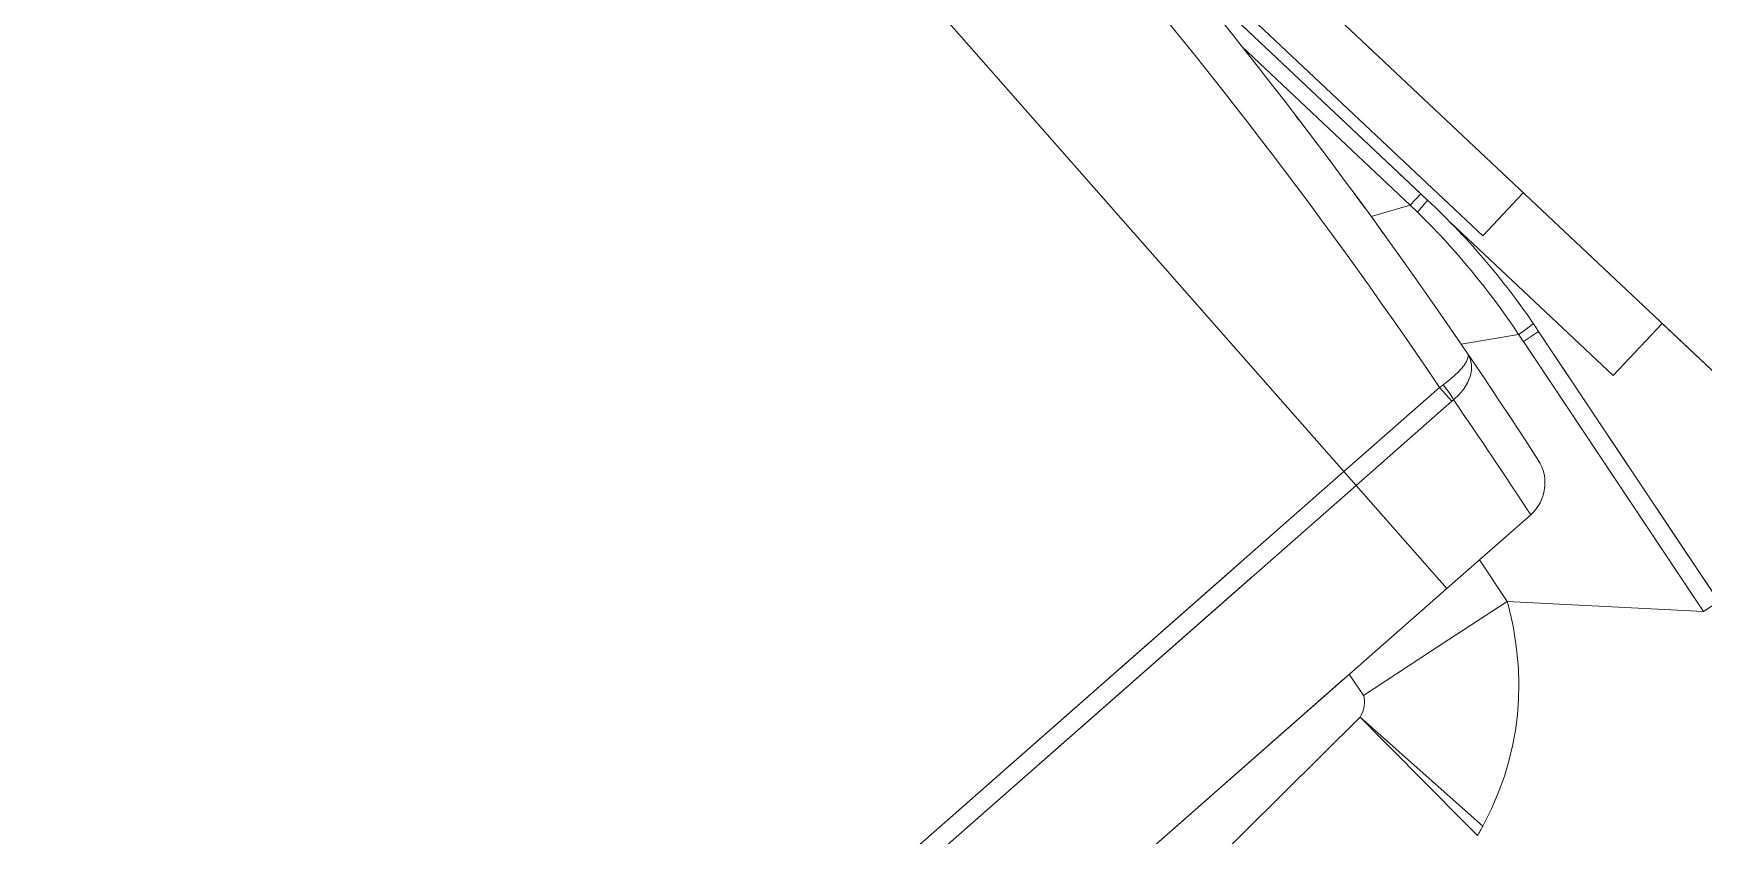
# Model space of a CAD drawing. Header units: millimetres. Extents: x 2822564 to 2991989, y -324396 to -253399.
# Drawn here: x 2935269.6 to 2935441.1, y -301732.5 to -301650.1 of the extents above; entities that cross this region are included whole.
import ezdxf

# ---------------------------------------------------------------- set-up
doc = ezdxf.new("R2010")
doc.units = ezdxf.units.MM
doc.linetypes.add('12017_XPLAN_GROUND$0$HIDDEN', pattern=[0.375, 0.25, -0.125])
doc.layers.add('coton tak bazo', color=191, linetype='Continuous', lineweight=5)
doc.layers.add('KATCHIN', color=253, linetype='12017_XPLAN_GROUND$0$HIDDEN', lineweight=5)

# ---------------------------------------------------------------- blocks, each defined once
blk = doc.blocks.new('fff')
at = {"layer": 'coton tak bazo', "ltscale": 0.4666667938232422}
for p, q in [((-1.0102031743927, 0.6952282469594201), (-1.548999861498824, 0.2214003787058639)), ((-1.0102031743927, 0.6952282474941145), (-1.536627898061247, 0.2322805150542325)), ((-1.0102031743927, 0.6733872621385293), (-1.538168906198845, 0.2090843392982706)), ((-1.0102031743927, 0.6733872616570209), (-1.525796942270386, 0.2199644752076469)), ((-1.0102031743927, 0.6733872633566467), (-1.51490514698298, 0.229542923086671)), ((-1.0102031743927, 0.6704702748509732), (-1.536722370031358, 0.2074394615728647)), ((-1.0102031743927, 0.6704702739939188), (-1.524350406102898, 0.2183195974822408)), ((-1.0102031743927, 0.6704702739878864), (-1.513458610815492, 0.2278980453612648))]:
    blk.add_line(p, q, dxfattribs=at)
at = {"layer": 'coton tak bazo', "ltscale": 0.07072385836036629}
blk.add_line((-1.538644698640633, 0.2367793494408639), (-1.451797454832799, 0.3227621525512495), dxfattribs=at)
at = {"layer": 'coton tak bazo', "ltscale": 0.3033333361419687}
blk.add_line((-1.690648710566719, 0.2989462089113526), (-1.309095306437033, -0.06044314894116992), dxfattribs=at)
at = {"layer": 'coton tak bazo', "ltscale": 0.09216693491193223}
blk.add_line((-1.574709306449643, 0.1897530010747513), (-1.690643175954895, 0.2989523932933028), dxfattribs=at)
at = {"layer": 'coton tak bazo'}
for p, q in [((-1.554335127030942, 0.2477217495547768), (-1.553303945933042, 0.2497802864067089)), ((-1.555260121351301, 0.2455419684805356), (-1.554335127030942, 0.2477217495547768)), ((-1.555881002141399, 0.2438034386524371), (-1.555260121351301, 0.2455419684805356)), ((-1.556414239354698, 0.2420186516308536), (-1.555881002141399, 0.2438034386524371)), ((-1.556853812428841, 0.2401977286277518), (-1.556414239354698, 0.2420186516308536)), ((-1.557194907204054, 0.2383501699329978), (-1.556853812428841, 0.2401977286277518)), ((-1.557434104460288, 0.2364965408822028), (-1.557194907204054, 0.2383501699329978)), ((-1.557573016165547, 0.2346371782639742), (-1.557434104460288, 0.2364965408822028)), ((-1.539179125260778, 0.2348995893375388), (-1.53913164621, 0.2355413319607303)), ((-1.53913164621, 0.2355413319607303), (-1.538988329090898, 0.2361080322880198)), ((-1.538988329090898, 0.2361080322880198), (-1.538798360097862, 0.2365428293881099)), ((-1.538798360097862, 0.2365428293881099), (-1.538644698640633, 0.2367793494408639)), ((-1.557612103042514, 0.2327830877909723), (-1.557573016165547, 0.2346371782639742)), ((-1.548315122312998, 0.2280981176305555), (-1.539071511266891, 0.2341818063467898)), ((-1.539124977465067, 0.2343858429680673), (-1.539179125260778, 0.2348995893375388)), ((-1.539071511266891, 0.2341818063467898), (-1.539124977465067, 0.2343858429680673)), ((-1.557554807257872, 0.2309461665620852), (-1.557612103042514, 0.2327830877909723)), ((-1.557346089035019, 0.2286156473530964), (-1.557554807257872, 0.2309461665620852)), ((-1.557002447609368, 0.2263642802728228), (-1.557346089035019, 0.2286156473530964)), ((-1.556216898644997, 0.2229381411390738), (-1.548315122312998, 0.2280981176305555)), ((-1.551072282422285, 0.1975218042072383), (-1.551521632402024, 0.1967605871974066)), ((-1.550493256949437, 0.1982293956927282), (-1.551072282422285, 0.1975218042072383)), ((-1.549805805834176, 0.1988616054144012), (-1.550493256949437, 0.1982293956927282)), ((-1.551821406419833, 0.1959720246318818), (-1.551945839187688, 0.1953174710070163)), ((-1.551521632402024, 0.1967605871974066), (-1.551821406419833, 0.1959720246318818)), ((-1.550371125201145, 0.195546657157168), (-1.551029709149948, 0.1947892890892562)), ((-1.549536190381943, 0.1963190996369802), (-1.550371125201145, 0.195546657157168)), ((-1.548584824695102, 0.1970644554599111), (-1.549536190381943, 0.1963190996369802)), ((-1.551945839187688, 0.1953174710070163), (-1.551951907071256, 0.194680545186471)), ((-1.551951907071256, 0.194680545186471), (-1.551838070518941, 0.1940779620684973)), ((-1.551838070518941, 0.1940779620684973), (-1.551605332574411, 0.1935268352052906)), ((-1.551605332574411, 0.1935268352052906), (-1.551480715540147, 0.1933252398115765)), ((-1.551531491449044, 0.1938551177439725), (-1.551562205297317, 0.1936639555501833)), ((-1.551562205297317, 0.1936639555501833), (-1.55155149268515, 0.1934960570364645)), ((-1.55155149268515, 0.1934960570364645), (-1.551480715540147, 0.1933252398115765)), ((-1.551351516976753, 0.1942942919370276), (-1.551531491449044, 0.1938551177439725)), ((-1.551029709149948, 0.1947892890892562), (-1.551351516976753, 0.1942942919370276)), ((-1.559340976025916, 0.1897550705221315), (-1.559340549280822, 0.1897580792052409)), ((-1.559340787934296, 0.1897543576540652), (-1.559340976025916, 0.1897550705221315)), ((-1.559340549280822, 0.1897580792052409), (-1.559338637671994, 0.1897623936133125)), ((-1.559338637671994, 0.1897623936133125), (-1.55932948942307, 0.1897739504700827)), ((-1.55932948942307, 0.1897739504700827), (-1.559206730282343, 0.189881907304454)), ((-1.559206730282343, 0.189881907304454), (-1.558111367460831, 0.1906985938339735)), ((-1.558111367460831, 0.1906985938339735), (-1.557585964758337, 0.1910763721820314)), ((-1.546611514598801, 0.1751584328145446), (-1.545721839903226, 0.1761980298119526)), ((-1.545721839903226, 0.1761980298119526), (-1.545505349692129, 0.1764419619460607)), ((-1.546711465386584, 0.1750055751877779), (-1.546710671901981, 0.175010662030509)), ((-1.546710962073129, 0.1750025064731375), (-1.546711465386584, 0.1750055751877779)), ((-1.546710091607117, 0.1750015168739402), (-1.546710962073129, 0.1750025064731375)), ((-1.546710671901981, 0.175010662030509), (-1.546704877999786, 0.1750245357263203)), ((-1.546704877999786, 0.1750245357263203), (-1.546611514598801, 0.1751584328145446))]:
    blk.add_line(p, q, dxfattribs=at)
at = {"layer": 'coton tak bazo', "ltscale": 0.01133901765822713}
blk.add_line((-1.553303945933042, 0.2497802864067089), (-1.538644698640633, 0.2367793494408639), dxfattribs=at)
at = {"layer": 'coton tak bazo', "ltscale": 0.001776146724713517}
blk.add_line((-1.539071511266891, 0.2341818063467898), (-1.537367968115633, 0.2316288052903853), dxfattribs=at)
at = {"layer": 'coton tak bazo', "ltscale": 0.02338493201993762}
blk.add_line((-1.559971314181253, 0.1906864460350028), (-1.582400059044073, 0.2242997147086715), dxfattribs=at)
at = {"layer": 'coton tak bazo', "ltscale": 0.001269851999959713}
blk.add_line((-1.579667455912725, 0.2241580229379114), (-1.581492673097568, 0.2229400111347457), dxfattribs=at)
at = {"layer": 'coton tak bazo', "ltscale": 0.02243875371186622}
blk.add_line((-1.558146315116769, 0.1919047059094294), (-1.579667455912725, 0.2241580229379114), dxfattribs=at)
at = {"layer": 'coton tak bazo', "ltscale": 0.01358913689016556}
blk.add_line((-1.579667455912725, 0.2241580229379114), (-1.556217146277265, 0.2229379235095983), dxfattribs=at)
at = {"layer": 'coton tak bazo', "ltscale": 0.02243894276433953}
blk.add_line((-1.559971314181253, 0.1906864460350028), (-1.581492673097568, 0.2229400111347457), dxfattribs=at)
at = {"layer": 'coton tak bazo', "ltscale": 0.007721900939941406}
blk.add_line((-1.548999861498824, 0.2214003787058639), (-1.55901985437867, 0.2125886103115234), dxfattribs=at)
at = {"layer": 'coton tak bazo', "ltscale": 0.003457258495552242}
blk.add_line((-1.556216898644997, 0.2229381411390738), (-1.552901246784012, 0.2179685506500889), dxfattribs=at)
at = {"layer": 'coton tak bazo', "ltscale": 0.009491348266601562}
blk.add_line((-1.548999861498824, 0.2214003787058639), (-1.538168906198845, 0.2090843392982706), dxfattribs=at)
blk.add_line((-1.548999861498824, 0.2214003787058639), (-1.538168906198845, 0.2090843392982706), dxfattribs=at)
at = {"layer": 'coton tak bazo', "ltscale": 0.008805656433105468}
for p, q in [((-1.538168906198845, 0.2090843392982706), (-1.549595187498941, 0.199035853644512)), ((-1.536722370031358, 0.2074394615728647), (-1.548148650866515, 0.1973909759450512))]:
    blk.add_line(p, q, dxfattribs=at)
at = {"layer": 'coton tak bazo', "ltscale": 0.001267623901367188}
for p, q in [((-1.538168906198845, 0.2090843392982706), (-1.536722370031358, 0.2074394615728647)), ((-1.538168906198845, 0.2090843392982706), (-1.536722370031358, 0.2074394615728647)), ((-1.549595187498941, 0.199035853644512), (-1.548148650866515, 0.1973909759450512))]:
    blk.add_line(p, q, dxfattribs=at)
at = {"layer": 'coton tak bazo', "ltscale": 0.09048194885253906}
blk.add_line((-1.536722370031358, 0.2074394615728647), (-1.433469814263594, 0.09002945178647781), dxfattribs=at)
blk.add_line((-1.536722370031358, 0.2074394615728647), (-1.433469814263594, 0.09002945178647781), dxfattribs=at)
at = {"layer": 'coton tak bazo', "ltscale": 0.004946779666477332}
blk.add_line((-1.568854162548538, 0.1959695502870187), (-1.574715276320418, 0.1897473119573375), dxfattribs=at)
at = {"layer": 'coton tak bazo', "ltscale": 0.01544252500830145}
blk.add_line((-1.568854162548538, 0.1959695502870187), (-1.549429355027798, 0.1776733982003614), dxfattribs=at)
at = {"layer": 'coton tak bazo', "ltscale": 0.001269826745755228}
blk.add_line((-1.559971314181253, 0.1906864460350028), (-1.558146315116769, 0.1919047059094294), dxfattribs=at)
at = {"layer": 'coton tak bazo', "ltscale": 0.004030551653655625}
blk.add_line((-1.557585964758337, 0.1910763721820314), (-1.55071241494104, 0.1922000537265683), dxfattribs=at)
at = {"layer": 'coton tak bazo', "ltscale": 0.004083341996129568}
blk.add_line((-1.558139114021463, 0.1741339118035061), (-1.553301192516941, 0.1792702388506013), dxfattribs=at)
at = {"layer": 'coton tak bazo', "ltscale": 0.03624504483537459}
blk.add_line((-1.50770986223078, 0.136326932333757), (-1.553301192516941, 0.1792702388506013), dxfattribs=at)
at = {"layer": 'coton tak bazo', "ltscale": 0.0004146342986020287}
blk.add_line((-1.541425565245078, 0.1789816862775446), (-1.541005791862203, 0.1784010438159434), dxfattribs=at)
at = {"layer": 'coton tak bazo', "ltscale": 0.0004069128829504646}
blk.add_line((-1.541005791862203, 0.1784010438159434), (-1.540592991367829, 0.1778318253241859), dxfattribs=at)
at = {"layer": 'coton tak bazo', "ltscale": 0.001071885029948566}
blk.add_line((-1.544650305547838, 0.1756059308726368), (-1.545920357721335, 0.1742577184788064), dxfattribs=at)
at = {"layer": 'coton tak bazo', "ltscale": 0.0006920404686212716}
blk.add_line((-1.544650305547838, 0.1756059308726368), (-1.545505349692129, 0.1764419619460607), dxfattribs=at)
at = {"layer": 'coton tak bazo', "ltscale": 0.002821256952981538}
blk.add_line((-1.544650305547838, 0.1756059308726368), (-1.539972554544176, 0.1769790853847039), dxfattribs=at)
at = {"layer": 'coton tak bazo', "ltscale": 0.0159992409714164}
blk.add_line((-1.544650305547838, 0.1756059308726368), (-1.524525426425919, 0.1566499670080452), dxfattribs=at)
at = {"layer": 'coton tak bazo', "ltscale": 0.0006278106909855957}
blk.add_line((-1.545920357721335, 0.1742577184788064), (-1.546710091607117, 0.1750015168739402), dxfattribs=at)
at = {"layer": 'coton tak bazo', "ltscale": 0.02457591193300054}
blk.add_line((-1.546710091607117, 0.1750015168739402), (-1.515796779548771, 0.1458840270706088), dxfattribs=at)
at = {"layer": 'coton tak bazo', "ltscale": 0.02394810124249154}
blk.add_line((-1.545920357721335, 0.1742577184788064), (-1.515796779548771, 0.1458840270706088), dxfattribs=at)
at = {"layer": 'coton tak bazo', "ltscale": 0.0002600272378737197}
blk.add_line((-1.538546398877898, 0.1750274836541152), (-1.538280522745025, 0.174665261247312), dxfattribs=at)
at = {"layer": 'coton tak bazo', "ltscale": 0.0001906952816901029}
blk.add_line((-1.538280522745025, 0.174665261247312), (-1.5380852707866, 0.1743998165314255), dxfattribs=at)
at = {"layer": 'coton tak bazo', "ltscale": 0.0001137133357727341}
blk.add_line((-1.5380852707866, 0.1743998165314255), (-1.537968605438429, 0.1742417020804128), dxfattribs=at)
at = {"layer": 'coton tak bazo', "ltscale": 4.021792830841796e-05}
blk.add_line((-1.537968605438429, 0.1742417020804128), (-1.537927600932685, 0.1741855918034035), dxfattribs=at)
at = {"layer": 'coton tak bazo', "ltscale": 0.0004139338531916675}
blk.add_line((-1.534109702002368, 0.1690581362364171), (-1.533679286114994, 0.1684868533906687), dxfattribs=at)
at = {"layer": 'coton tak bazo', "ltscale": 0.0004062543786969473}
blk.add_line((-1.533679286114994, 0.1684868533906687), (-1.533256339258643, 0.1679265582740468), dxfattribs=at)
at = {"layer": 'coton tak bazo', "ltscale": 0.0002599922586197531}
blk.add_line((-1.531158482821208, 0.1651677362492813), (-1.530885242014096, 0.1648111138294985), dxfattribs=at)
at = {"layer": 'coton tak bazo', "ltscale": 0.0001902109580270287}
blk.add_line((-1.530885242014096, 0.1648111138294985), (-1.530685257855353, 0.1645502696446559), dxfattribs=at)
at = {"layer": 'coton tak bazo', "ltscale": 0.0001133627970555747}
blk.add_line((-1.530685257855353, 0.1645502696446559), (-1.530566088480451, 0.1643947961554768), dxfattribs=at)
at = {"layer": 'coton tak bazo', "ltscale": 4.03335466227209e-05}
blk.add_line((-1.530566088480451, 0.1643947961554768), (-1.530523627744898, 0.1643395268844602), dxfattribs=at)
at = {"layer": 'coton tak bazo'}
for centre, radius, start, end in [((-1.560599753885722, 0.2388465269136548), 0.02620800011157987, 134.7134090729783, 213.7134123706239), ((-1.560599753885722, 0.2388465269136548), 0.02620786271432034, 134.7131631491461, 213.7136582517321), ((-1.518764057014933, 0.231149814722842), 0.0392442563383437, 149.7580481641219, 151.6580155358311), ((-19.21601704295698, -17.2848475435062), 24.88969462512782, 44.74648147538403, 44.79231890382273), ((-1.517159296289927, 0.2337000397404853), 0.0405133655423846, 190.4322207962787, 195.4051449503715), ((-1.555691471756616, 0.2088038571632803), 0.005039986954844587, 131.3289101007643, 212.8289507105921), ((-0.9967536187782746, 0.5800437040739996), 0.6716893536937247, 213.1656175518006, 214.5759013301205), ((-1.034230854817271, 0.5452333270760308), 0.6256088549803148, 212.8288072703986, 229.8291959125934), ((-1.552464189616326, 0.2022967412398368), 0.004343624637096557, 307.7341116086832, 311.3395669278624), ((-1.558897131978036, 0.2112836866848365), 0.01756532813047765, 305.9512367050405, 307.7279960433535), ((-1.034230854817271, 0.5452333270760308), 0.6205688549588569, 214.0919004668128, 228.566102669793), ((-1.491003502447355, 0.2367166559365387), 0.08072318476156257, 213.7197507546597, 214.4296260110359), ((-1.484444347022824, 0.2410935588028136), 0.09080299448318276, 213.7193751424226, 226.7074442924403), ((-1.484507834536105, 0.2410394821088347), 0.09072000038623801, 213.7134123706239, 226.7134070311398), ((-1.482718263269208, 0.2405771660569445), 0.08975245715902579, 213.4717876234924, 225.6087332029024), ((-1.034230854817271, 0.5452333270760308), 0.625608854986169, 216.1846226333768, 216.2815020508284), ((-1.034230854817271, 0.5452333270760308), 0.6256088549763177, 217.3131884546931, 217.4099107678825)]:
    blk.add_arc(centre, radius, start, end, dxfattribs=at)
blk.add_ellipse((-1.548359486714991, 0.1972169753536953), major_axis=(0.001544572109987576, -0.00199142712118039), ratio=0.1077269683468731, start_param=3.662183974516078, end_param=4.705422133062271, dxfattribs=at)
blk = doc.blocks.new('Surgery Zone')
at = {"layer": 'KATCHIN', "color": 85, "ltscale": 1.1, "true_color": 0x58ba48}
blk.add_circle((1610637.799317755, -562746.6739985349, 1.200298341608669e-08), 2200, dxfattribs=at)
at = {"layer": 'coton tak bazo', "xscale": 860.0000000000005, "yscale": 860.0000000000005, "zscale": 860.0000000000005, "rotation": 180}
blk.add_blockref('fff', (1610029.188587715, -564186.8777287796, -0.0004825459414850194), dxfattribs=at)

msp = doc.modelspace()

# ---------------------------------------------------------------- block references
msp.add_blockref('Surgery Zone', (1324053.368226097, 262670.167809381, -5.972013966516084e-06))

doc.saveas('drawing.dxf')
